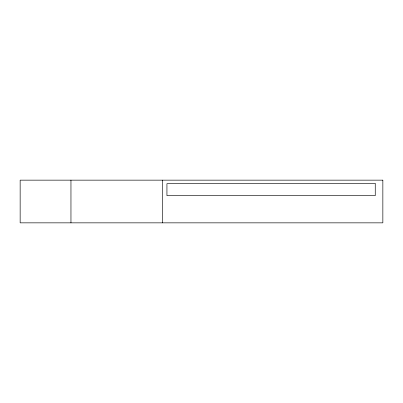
<?xml version="1.0" encoding="UTF-8"?>
<svg xmlns="http://www.w3.org/2000/svg" width="403" height="403" viewBox="0 0 403 403"><rect width="100%" height="100%" fill="white"/><g stroke="black" fill="none" stroke-linecap="round" stroke-linejoin="round"><path stroke-width="0.6" d="M162.58 180.151L162.58 222.849M70.958 180.151L70.958 222.849M382.85 180.151L20.15 180.151L20.15 222.849L382.85 222.849L382.85 180.151M375.258 183.667L166.938 183.667L166.938 195.667L375.258 195.667L375.258 183.667"/></g></svg>
